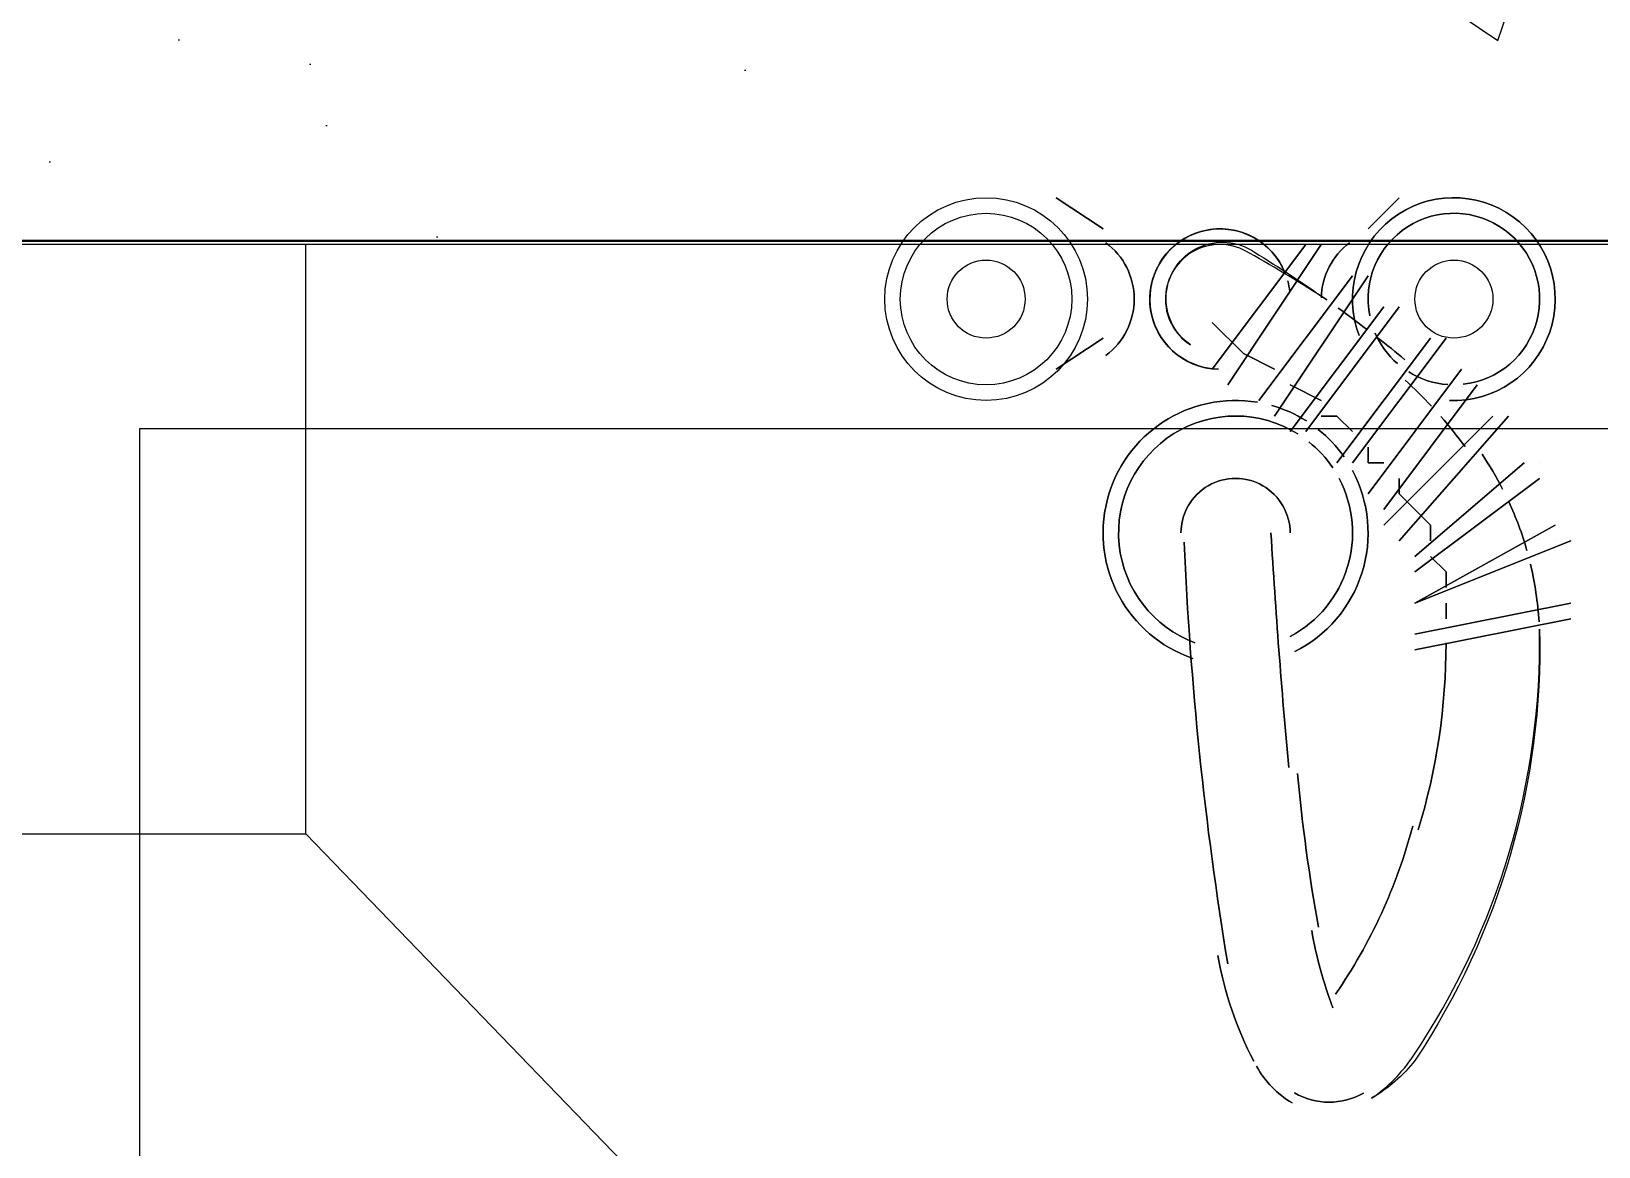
# Model space of a CAD drawing. Header units: millimetres. Extents: x -241391 to 8718866, y 0 to 143518.
# Drawn here: x -211186.5 to -210761.2, y 101126.6 to 101429.2 of the extents above; entities that cross this region are included whole.
import ezdxf
from ezdxf import colors
from ezdxf.entities.mleader import LeaderData, LeaderLine
from ezdxf.math import Vec2, Vec3

# ---------------------------------------------------------------- set-up
doc = ezdxf.new("R2010")
doc.units = ezdxf.units.MM
doc.header["$MEASUREMENT"] = 0
doc.layers.get('0').update_dxf_attribs({"color": 250, "lineweight": 9})
for name, color, linetype, lineweight in [('АР_Отметки', 250, 'Continuous', 15), ('АР_Перегородки газоблок', 165, 'Continuous', 30), ('АР_Перегородки газоблок_Штрих', 165, 'Continuous', 5), ('ТХ_пищеблок', 30, 'Continuous', 20)]:
    doc.layers.add(name, color=color, linetype=linetype, lineweight=lineweight)
doc.layers.add('ТХ_привязка ТХ', color=7, linetype='Continuous', true_color=0x163d5c)
doc.styles.add('ISOCPEUR', font='isocpeur.ttf', dxfattribs={"width": 0.7})
doc.styles.add('Standart Arial', font='arial.ttf', dxfattribs={"width": 0.7, "height": 250})

# ---------------------------------------------------------------- blocks, each defined once
blk = doc.blocks.new('_Dot')
at = {"color": 0, "linetype": 'ByBlock', "lineweight": -2}
blk.add_line((-0.5, 0), (-1, 0), dxfattribs=at)
at = {"color": 0, "linetype": 'ByBlock', "const_width": 0.5}
blk.add_lwpolyline([(-0.25, 0, 1), (0.25, 0, 1)], format="xyb", close=True, dxfattribs=at)
blk = doc.blocks.new('_DotSmall')
at = {"color": 0, "linetype": 'ByBlock', "const_width": 0.5}
blk.add_lwpolyline([(-0.0625, 0, 1), (0.0625, 0, 1)], format="xyb", close=True, dxfattribs=at)

msp = doc.modelspace()

# ---------------------------------------------------------------- hatches: boundary and pattern name
at = {"layer": 'АР_Перегородки газоблок_Штрих', "ltscale": 100}
h = msp.add_hatch(dxfattribs=at)
h.set_pattern_fill('AR-CONC', color=253, scale=30)
h.set_pattern_definition([(50, (0, 0), (215.17805, -18.82564), [22.5, -247.5]), (355, (0, 0), (-41.6254, 225.65764), [18, -198]), (100.45144, (17.93, -1.57), (173.55265, 206.832), [19.12206, -210.34263]), (46.1842, (0, 60), (320.1724, -49.65578), [33.75, -371.25]), (96.63564, (26.68, 55.86), (280.3986, 292.2356), [28.6831, -315.51413]), (351.18416, (0, 60), (280.3986, 292.2356), [27, -297]), (21, (30, 45), (179.07212, -120.78567), [22.5, -247.5]), (326, (30, 45), (72.9946, 217.54501), [18, -198]), (71.45144, (44.92, 34.93), (252.06671, 96.75935), [19.12206, -210.34263]), (37.5, (0, 0), (3.647957, 99.868156), [0, -195.6, 0, -201, 0, -198.75]), (7.5, (0, 0), (78.92086, 118.323514), [0, -114.6, 0, -191.1, 0, -75.75]), (327.5, (-66.9, 0), (160.14673, -6.766462), [0, -75, 0, -234, 0, -310.5]), (317.5, (-96.9, 0), (174.95585, 30.031495), [0, -97.5, 0, -155.4, 0, -220.5])])
h.paths.add_polyline_path([(-209240.86, 101492.43), (-209462.34, 101492.43), (-209462.37, 102335.06), (-209582.37, 102335.06), (-209582.34, 101492.43), (-211969.3, 101492.43), (-211914.04, 101492.16), (-211914.04, 101372.43), (-209240.93, 101372.43)])

# ---------------------------------------------------------------- linework, layer by layer
at = {"layer": 'АР_Перегородки газоблок', "color": 253, "ltscale": 100}
msp.add_lwpolyline([(-211914.04, 101372.43), (-209240.93, 101372.43)], dxfattribs=at)
at = {"layer": 'ТХ_пищеблок', "color": 253}
for p, q in [((-211892, 101371.5), (-210492, 101371.5)), ((-211862, 101371.5), (-210522, 101371.5))]:
    msp.add_line(p, q, dxfattribs=at)
at = {"layer": 'ТХ_пищеблок'}
for p, q in [((-211892, 101371.5), (-210492, 101371.5)), ((-211112, 101211.5), (-211112, 101371.5)), ((-211272, 101211.5), (-211112, 101211.5)), ((-211112, 101211.5), (-210492, 100569.67))]:
    msp.add_line(p, q, dxfattribs=at)
at = {"layer": 'ТХ_пищеблок', "color": 132}
for p, q in [((-211862, 101371.5), (-210522, 101371.5)), ((-211157, 101321.5), (-210557, 101321.5)), ((-211157, 100721.5), (-211157, 101321.5))]:
    msp.add_line(p, q, dxfattribs=at)
at = {"layer": 'ТХ_пищеблок', "color": 132, "lineweight": 0}
for points in [[(-210895.65, 101375.63), (-210908.35, 101384.09)], [(-210823.72, 101375.63), (-210815.26, 101384.09)], [(-210840.65, 101371.4), (-210866.03, 101337.55)], [(-210861.8, 101333.31), (-210836.42, 101371.4)], [(-210827.95, 101362.93), (-210853.34, 101329.08)], [(-210849.11, 101324.85), (-210823.72, 101362.93)], [(-210819.49, 101354.47), (-210844.88, 101320.62)], [(-210840.65, 101320.62), (-210815.26, 101354.47)], [(-210857.57, 101341.78), (-210866.03, 101350.24), (-210857.57, 101341.78), (-210849.11, 101337.55)], [(-210895.65, 101346.01), (-210908.35, 101337.55)], [(-210806.8, 101346.01), (-210832.19, 101312.16)], [(-210827.95, 101312.16), (-210802.57, 101346.01)], [(-210798.34, 101337.55), (-210823.72, 101303.7)], [(-210836.42, 101329.08), (-210844.88, 101333.31)], [(-210819.49, 101299.47), (-210794.1, 101333.31)], [(-210827.95, 101320.62), (-210832.19, 101324.85), (-210836.42, 101324.85), (-210832.19, 101324.85)], [(-210789.87, 101324.85), (-210819.49, 101295.23)], [(-210815.26, 101291), (-210785.64, 101324.85)], [(-210819.49, 101312.16), (-210823.72, 101312.16), (-210823.72, 101316.39), (-210823.72, 101312.16)], [(-210781.41, 101312.16), (-210811.03, 101286.77)], [(-210806.8, 101291), (-210806.8, 101295.23), (-210811.03, 101299.47), (-210815.26, 101303.7), (-210815.26, 101307.93), (-210815.26, 101303.7), (-210811.03, 101299.47), (-210806.8, 101295.23)], [(-210811.03, 101282.54), (-210777.18, 101307.93)], [(-210811.03, 101274.08), (-210768.72, 101291), (-210811.03, 101274.08), (-210772.95, 101295.23)], [(-210802.57, 101278.31), (-210802.57, 101282.54), (-210806.8, 101286.77), (-210802.57, 101282.54)], [(-210768.72, 101274.08), (-210811.03, 101265.62)], [(-210802.57, 101269.85), (-210802.57, 101274.08)], [(-210811.03, 101261.38), (-210768.72, 101269.85)]]:
    msp.add_lwpolyline(points, close=True, dxfattribs=at)
for points in [[(-210801.6, 101329.11, 3.349514), (-210826.11, 101346.68, -3.349514)], [(-210797.89, 101333.46, 2.5734), (-210823.27, 101352, -2.5734)], [(-210847.03, 101365.39, 1.639573), (-210866.57, 101337.72, -1.639573)], [(-210846.12, 101363.35, 1.879148), (-210864.34, 101337.56, -1.879148)], [(-210894.88, 101341.3, 0.502962), (-210894.88, 101371.86, -0.502962)], [(-210828.73, 101371.87, 0.232603), (-210836.41, 101356.93, -0.232603)], [(-210844.98, 101358.58, 0.039911), (-210845.54, 101361.55, -0.039911)], [(-210824.16, 101348.43, 0.006878), (-210831.85, 101354.16, -0.006878)], [(-210821.82, 101347.37, 0.111571), (-210815.79, 101339.08, -0.111571)], [(-210813.73, 101340.12, 0.006867), (-210821.15, 101346.09, -0.006867)], [(-210806.52, 101327.52, 0.020071), (-210813.68, 101334.59, -0.020071)], [(-210812.7, 101336.8, 0.121122), (-210802.13, 101333.37, -0.121122)], [(-210853.72, 101328.58, 0.921844), (-210871.32, 101259.1, -0.921844)], [(-210842.82, 101320, 1.108707), (-210870.7, 101263.34, -1.108707)], [(-210840.48, 101323.52, 0.071497), (-210849.84, 101327.71, -0.071497)], [(-210797.4, 101316.55, 0.021049), (-210803.99, 101324.72, -0.021049)], [(-210830.26, 101313.79, 0.071236), (-210837.25, 101321.23, -0.071236)], [(-210833.34, 101310.81, 0.075801), (-210839.8, 101317.85, -0.075801)], [(-210787.22, 101305.05, 0.030446), (-210792.81, 101314.49, -0.030446)], [(-210844.88, 101293.12, 1.000049), (-210874.5, 101293.12, -1.000049)], [(-210844.85, 101265.06, 0.413779), (-210831.61, 101307.91, -0.413779)], [(-210843.65, 101260.93, 0.423103), (-210828, 101310.1, -0.423103)], [(-210780.65, 101288.38, 0.038822), (-210785.52, 101301.56, -0.038822)], [(-210873.63, 101290.6, 0.030153), (-210861.82, 101176.2, -0.030153)], [(-210850.09, 101293.12, 0.008531), (-210845.24, 101229.51, -0.008531)], [(-210777.35, 101269, 0.043708), (-210779.68, 101284.68, -0.043708)], [(-210810.12, 101212.54, 0.073497), (-210802.57, 101263.31, -0.073497)], [(-210842.87, 101227.85, 0.021688), (-210837.22, 101186.16, -0.021688)], [(-210832.57, 101167.98, 0.086562), (-210811.63, 101213.56, -0.086562)], [(-210839.03, 101185.27, 0.048642), (-210833.27, 101164.27, -0.048642)], [(-210864.52, 101178.49, 0.076793), (-210854.74, 101149.78, -0.076793)], [(-210854.03, 101148.45, 0.128446), (-210844.37, 101138.46, -0.128446)], [(-210843.71, 101141.17, 0.263202), (-210824.96, 101141.13, -0.263202)]]:
    msp.add_lwpolyline(points, format="xyb", close=True, dxfattribs=at)
for points in [[(-210854.54, 101369.31, -0.016359), (-210834.92, 101356.36, 0.016359), (-210855.89, 101369.03, 1.000109), (-210871.95, 101344.15, -1.000109), (-210854.54, 101369.31)], [(-210810.95, 101150.07, -0.098402), (-210822.77, 101139.77, 0.098402), (-210811.5, 101151.17, 0.153885), (-210777.21, 101267.04, -0.153885), (-210810.95, 101150.07)]]:
    msp.add_lwpolyline(points, format="xyb", dxfattribs=at)
for points in [[(-210836.42, 101371.4), (-210836.42, 101371.4)], [(-210836.42, 101371.4), (-210836.42, 101371.4)], [(-210827.95, 101362.93), (-210827.95, 101362.93)], [(-210827.95, 101362.93), (-210827.95, 101362.93)], [(-210815.26, 101354.47), (-210815.26, 101354.47)], [(-210815.26, 101354.47), (-210815.26, 101354.47)], [(-210806.8, 101346.01), (-210806.8, 101346.01)], [(-210806.8, 101346.01), (-210806.8, 101346.01)], [(-210861.8, 101337.55), (-210861.8, 101337.55)], [(-210861.8, 101337.55), (-210861.8, 101337.55)], [(-210794.1, 101337.55), (-210794.1, 101337.55)], [(-210794.1, 101337.55), (-210794.1, 101337.55)], [(-210853.34, 101329.08), (-210853.34, 101329.08)], [(-210853.34, 101329.08), (-210853.34, 101329.08)], [(-210785.64, 101324.85), (-210785.64, 101324.85)], [(-210785.64, 101324.85), (-210785.64, 101324.85)], [(-210840.65, 101320.62), (-210840.65, 101320.62)], [(-210840.65, 101320.62), (-210840.65, 101320.62)], [(-210832.19, 101312.16), (-210832.19, 101312.16)], [(-210832.19, 101312.16), (-210832.19, 101312.16)], [(-210777.18, 101312.16), (-210777.18, 101312.16)], [(-210777.18, 101312.16), (-210777.18, 101312.16)], [(-210823.72, 101303.7), (-210823.72, 101303.7)], [(-210823.72, 101303.7), (-210823.72, 101303.7)], [(-210815.26, 101295.23), (-210815.26, 101295.23)], [(-210815.26, 101295.23), (-210815.26, 101295.23)], [(-210772.95, 101291), (-210772.95, 101291)], [(-210772.95, 101291), (-210772.95, 101291)], [(-210811.03, 101282.54), (-210811.03, 101282.54)], [(-210811.03, 101282.54), (-210811.03, 101282.54)], [(-210811.03, 101274.08), (-210811.03, 101274.08)], [(-210811.03, 101274.08), (-210811.03, 101274.08)], [(-210768.72, 101269.85), (-210768.72, 101269.85)], [(-210768.72, 101269.85), (-210768.72, 101269.85)], [(-210811.03, 101265.62), (-210811.03, 101265.62)], [(-210811.03, 101265.62), (-210811.03, 101265.62)]]:
    msp.add_lwpolyline(points, dxfattribs=at)
for centre, radius in [((-210927.38, 101356.59), 27.5), ((-210927.38, 101356.59), 27.5), ((-210927.39, 101356.59), 23.27), ((-210927.39, 101356.59), 23.27), ((-210927.38, 101356.58), 10.58), ((-210927.38, 101356.58), 10.58), ((-210800.45, 101356.58), 10.58), ((-210800.45, 101356.58), 10.58)]:
    msp.add_circle(centre, radius, dxfattribs=at)

# ---------------------------------------------------------------- leaders
at = {"layer": 'АР_Отметки', "color": 253}
ml = msp.add_multileader_mtext('Standard', dxfattribs=at)
ml.set_content('-0,000', color=253, style='ISOCPEUR')
ml.set_leader_properties(color=256, linetype='Continuous', lineweight=-1)
ml.set_arrow_properties(name='DOTSMALL')
ml.build(insert=Vec2(0, 0))
ml.multileader.update_dxf_attribs({"has_text_frame": 1, "text_left_attachment_type": 4, "text_right_attachment_type": 4, "dogleg_length": 100, "arrow_head_size": 180})
ctx = ml.context
ctx.base_point, ctx.char_height, ctx.arrow_head_size, ctx.landing_gap_size, ctx.plane_origin = Vec3(-214386.83, 102726.96, 0), 250, 180, 50, Vec3(-214468.23, 101459.39, 0)
ctx.left_attachment, ctx.right_attachment = 4, 4
notes = []
notes.append((ctx, [(0, (0, 0, 0), (0, 0), (1, 0), 1, [])]))
ctx.mtext.insert, ctx.mtext.width, ctx.mtext.line_spacing_style, ctx.mtext.flow_direction = Vec3(-214336.83, 103060.29, 0), 852.697, 2, 5
ml = msp.add_multileader_mtext('Standard', dxfattribs=at)
ml.set_content('-0,000', color=253, style='ISOCPEUR')
ml.set_leader_properties(color=256, linetype='Continuous', lineweight=-1)
ml.set_arrow_properties(name='DOTSMALL')
ml.build(insert=Vec2(0, 0))
ml.multileader.update_dxf_attribs({"has_text_frame": 1, "text_left_attachment_type": 4, "text_right_attachment_type": 4, "dogleg_length": 100, "arrow_head_size": 180})
ctx = ml.context
ctx.base_point, ctx.char_height, ctx.arrow_head_size, ctx.landing_gap_size, ctx.plane_origin = Vec3(-214386.83, 102726.96, 0), 250, 180, 50, Vec3(-214468.23, 101459.39, 0)
ctx.left_attachment, ctx.right_attachment = 4, 4
notes.append((ctx, [(0, (0, 0, 0), (0, 0), (1, 0), 1, [])]))
ctx.mtext.insert, ctx.mtext.width, ctx.mtext.line_spacing_style, ctx.mtext.flow_direction = Vec3(-214336.83, 103060.29, 0), 852.697, 2, 5
at = {"layer": 'ТХ_привязка ТХ', "lineweight": 20}
ml = msp.add_multileader_mtext('Standard', dxfattribs=at)
ml.set_content('Водонагреватель накопительный, 100л\\PДиам.резьбы патрубков подключения х/г воды G1/2', color=256, style='Standart Arial')
ml.set_leader_properties()
ml.set_arrow_properties(name='DOT')
ml.build(insert=Vec2(0, 0))
ml.multileader.update_dxf_attribs({"text_left_attachment_type": 6, "text_right_attachment_type": 6, "dogleg_length": 50, "arrow_head_size": 50})
ctx = ml.context
ctx.base_point, ctx.char_height, ctx.arrow_head_size, ctx.landing_gap_size, ctx.plane_origin = Vec3(-196472.79, 100542.05, 65.88), 200, 50, 0, Vec3(-146079.79, 162233.8, 65.88)
ctx.left_attachment, ctx.right_attachment = 6, 6
notes.append((ctx, [(1, (1, 1, 0), (-196522.79, 100542.05, 65.88), (1, 0), 50, [(5, [(-206820.26, 100520.66, 65.88), (-205890.27, 104677.41, 65.88), (-210225.63, 101364.57, 65.88), (-207755.07, 109412.87, 65.88), (-212975.11, 109571, 65.88), (-215109.5, 106862.25, 65.88), (-213590.63, 115812.07, 65.88)], 0, [])])]))
ctx.mtext.insert, ctx.mtext.width, ctx.mtext.defined_height, ctx.mtext.flow_direction = Vec3(-196472.79, 100800.85, 65.88), 5613.8249, 206.55, 5
ml = msp.add_multileader_mtext('Standard', dxfattribs=at)
ml.set_content('{\\fISOCPEUR|b0|i0|c204|p34;\\W0.8;Поливочный кран}', color=256, style='Standart Arial')
ml.set_leader_properties()
ml.set_arrow_properties(name='DOT')
ml.build(insert=Vec2(0, 0))
ml.multileader.update_dxf_attribs({"text_left_attachment_type": 6, "text_right_attachment_type": 6, "dogleg_length": 50, "arrow_head_size": 50})
ctx = ml.context
ctx.base_point, ctx.char_height, ctx.arrow_head_size, ctx.landing_gap_size, ctx.plane_origin = Vec3(-215457.5, 99024, 0), 200, 50, 0, Vec3(-216438.16, 143995.72, 0)
ctx.left_attachment, ctx.right_attachment, ctx.text_align_type = 6, 6, 2
notes.append((ctx, [(1, (1, 1, 0), (-213727.5, 99024, 0), (-1, 0), 50, [(0, [(-211095.5, 101541.5, 0)], 0, [])])]))
ctx.mtext.insert, ctx.mtext.width, ctx.mtext.defined_height, ctx.mtext.alignment, ctx.mtext.flow_direction = Vec3(-213777.5, 99284, 0), 2720.4761, 5836.58, 3, 5
for ctx, leaders in notes:
    for number, flags, end, landing, length, lines in leaders:
        leader = LeaderData()
        leader.index, (leader.has_last_leader_line, leader.has_dogleg_vector, leader.attachment_direction) = number, flags
        leader.last_leader_point, leader.dogleg_vector, leader.dogleg_length = Vec3(end), Vec3(landing), length
        for number, points, colour, breaks in lines:
            line = LeaderLine()
            line.index, line.vertices, line.color, line.breaks = number, Vec3.list(points), colors.encode_raw_color(colour), breaks
            leader.lines.append(line)
        ctx.leaders.append(leader)

doc.saveas('drawing.dxf')
